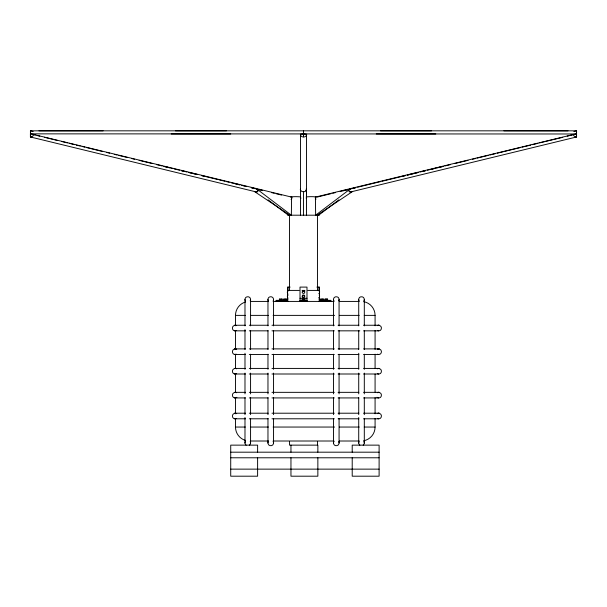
<?xml version="1.0" encoding="UTF-8"?>
<svg xmlns="http://www.w3.org/2000/svg" width="607" height="607" viewBox="0 0 607 607"><rect width="100%" height="100%" fill="white"/><g stroke="black" fill="none" stroke-linecap="round" stroke-linejoin="round"><path stroke-width="0.91" d="M257.065 189.331L256.116 188.466L291.352 215.197L291.603 197.1L31.632 134.003A23.984 20.775 89.9 0 1 30.828 133.859L30.433 133.859L30.426 136.977L257.087 192.131M279.508 301.057L279.508 300.359M285.685 300.359A2.094 1.813 -90 0 0 287.498 298.265L287.498 287.096L290.116 287.096M288.105 290.814L288.105 287.096M300.01 301.057L300.01 300.359L306.99 300.359L306.99 301.057L300.01 301.057L300.01 287.096L306.99 287.096L306.99 301.042M300.488 215.197L300.526 134.238L302.301 134.003A23.984 20.775 89.9 0 0 303.105 133.859L303.887 133.859A24.864 21.495 87.3 0 0 304.714 134.018L306.52 134.284L306.512 197.1A15.433 3.187 -0.7 0 0 306.133 197.093M303.5 215.197L303.5 191.463L304.926 191.713L306.133 190.477M327.492 301.057L327.492 300.359M575.451 136.856A2.997 2.595 90 0 0 576.544 136.856L576.567 130.831L30.433 130.831L30.623 133.935M576.559 134.375L576.567 130.831L573.865 131.484M30.433 134.306L30.426 134.435M30.433 133.859L576.567 133.98L576.172 133.859A24.864 21.556 87.3 0 1 575.353 134.018L315.39 197.1L315.648 215.197L350.876 188.466M287.801 293.447L287.346 292.384L287.566 291.064L288.257 290.791M287.346 292.399L287.566 291.079M30.433 134.966L30.54 134.708A5.759 4.985 90 0 0 30.828 133.859M30.487 134.837L30.517 134.777A5.63 4.818 -89 0 0 30.646 134.443M303.5 136.97L303.583 134.777A5.63 4.924 88.9 0 0 303.895 133.859M348.904 190.477C348.266 192.434 351.559 191.713 352.637 191.463L317.15 215.197M359.041 441.684L358.828 442.215A5.493 3.885 0 0 0 358.813 443.687L359.86 445.234M250.19 300.852L250.479 300.154A5.493 3.885 0 0 0 250.479 298.743C250.084 296.079 245.494 296.064 245.084 298.72A5.493 3.885 0 0 0 245.076 300.154L245.532 301.11M273.173 300.852L273.461 300.154A5.493 3.885 0 0 0 273.461 298.743C272.953 296.004 268.484 296.102 268.066 298.72A5.493 3.885 0 0 0 268.059 300.154L268.605 301.216M338.691 300.852L338.979 300.154A5.493 3.885 0 0 0 338.979 298.743C338.615 296.072 333.918 296.095 333.584 298.72A5.493 3.885 0 0 0 333.577 300.154L334.154 301.254M363.927 300.852L364.215 300.154A5.493 3.885 0 0 0 364.208 298.743C363.851 296.072 359.154 296.095 358.813 298.72A5.493 3.885 0 0 0 358.813 300.154L359.041 300.746M245.532 441.319L245.091 442.215A5.493 3.885 0 0 0 245.076 443.687L246.123 445.234M268.605 441.206L268.074 442.215A5.493 3.885 0 0 0 268.059 443.687C268.598 446.395 272.915 446.395 273.461 443.687A5.493 3.885 0 0 0 273.461 442.275L273.173 441.577M334.154 441.175L333.592 442.215A5.493 3.885 0 0 0 333.577 443.687C334.123 446.395 338.433 446.395 338.979 443.687A5.493 3.885 0 0 0 338.979 442.275L338.698 441.6M236.889 397.319L235.903 397.828A5.493 3.885 -90 0 1 234.446 397.835C232.398 397.797 231.115 393.609 234.446 392.433A5.493 3.885 90 0 1 235.835 392.433L236.578 392.737M249.469 445.204L250.479 443.687A5.493 3.885 0 0 0 250.479 442.275L250.205 441.6M363.198 445.204L364.215 443.687A5.493 3.885 0 0 0 364.208 442.275L363.897 441.539M318.66 215.197L338.896 199.84M377.144 413.678L377.986 413.299A5.493 3.885 -90 0 1 379.398 413.299C382.676 414.399 381.484 418.655 379.421 418.693A5.493 3.885 -90 0 1 377.986 418.701L377.516 418.534M377.19 349.329L377.986 348.979A5.493 3.885 -90 0 1 379.398 348.979C382.706 350.118 381.462 354.329 379.421 354.374A5.493 3.885 -90 0 1 377.986 354.382L377.471 354.192M236.601 373.601L235.903 373.904A5.493 3.885 90 0 1 234.446 373.912C232.39 373.897 231.138 369.633 234.446 368.51A5.493 3.885 90 0 1 235.835 368.51L236.578 368.813M377.243 325.656L377.986 325.344A5.493 3.885 -90 0 1 379.398 325.344C382.706 326.483 381.454 330.694 379.421 330.739A5.493 3.885 -90 0 1 377.986 330.747L377.41 330.527M377.266 368.813L377.986 368.51A5.493 3.885 -90 0 1 379.398 368.517C382.706 369.655 381.469 373.866 379.421 373.912A5.493 3.885 -90 0 1 377.986 373.912L377.288 373.624M377.266 392.737L377.986 392.433A5.493 3.885 -90 0 1 379.398 392.433C382.676 393.533 381.484 397.79 379.421 397.835A5.493 3.885 -90 0 1 377.986 397.835L376.917 397.289M303.538 191.486L302.081 191.683L300.92 190.53M236.434 330.527L235.903 330.732A5.493 3.885 90 0 1 234.446 330.747C232.39 330.754 231.138 326.452 234.446 325.344A5.493 3.885 90 0 1 235.835 325.337L236.601 325.656M236.373 354.192L235.903 354.367A5.493 3.885 -90 0 1 234.446 354.382C232.352 354.344 231.176 350.049 234.446 348.979A5.493 3.885 90 0 1 235.835 348.972M236.328 418.534L235.903 418.693A5.493 3.885 90 0 1 234.446 418.701C232.398 418.663 231.115 414.475 234.446 413.299A5.493 3.885 90 0 1 235.835 413.299L236.7 413.678M256.086 191.713L254.363 191.463L289.843 215.197M318.736 293.447L319.419 293.181L319.639 291.853L319.183 290.806M318.736 297.605L319.419 297.331L319.639 296.004L319.183 294.956M288.257 294.956L287.566 295.23L287.346 296.55L287.801 297.605M576.369 133.935L576.559 134.64M352.637 191.463L350.952 191.683M352.06 188.572L355.649 187.7M342.917 190.81L348.41 189.467M402.889 176.197L405.582 175.537M407.373 175.104L418.261 172.456M421.926 171.569L425.583 170.681M430.151 169.573L436.304 168.078M437.184 167.866L442.799 166.5M317.15 197.078L330.952 193.694M332.773 193.269L335.55 192.571M340.155 191.455L348.433 189.445M350.239 189.012L355.793 187.654M357.629 187.206L380.627 181.614M381.962 181.288L405.468 175.575M407.229 175.135L418.344 172.449M420.097 171.993L425.613 170.65M427.449 170.203L430.302 169.543M432.047 169.087L435.826 168.2M437.564 167.744L443.186 166.409M444.916 165.954L450.538 164.618M455.03 163.488L468.02 160.369M472.496 159.231L475.38 158.579M477.087 158.116L488.119 155.43M489.955 154.982L495.471 153.639M497.315 153.184L520.29 147.592M522.134 147.144L530.594 145.156M532.24 144.678L537.931 143.373M539.593 142.888L562.772 137.334M567.173 136.173L573.607 134.602M349.905 192.131L576.567 136.97L576.559 134.777M255.828 191.759C252.019 190.901 258.954 192.98 258.036 190.53M38.985 130.831L103.114 130.809M175.469 130.831L226.479 130.809M380.521 130.809L431.531 130.831M503.886 130.809L568.015 130.831M171.22 133.98L230.736 133.965M376.264 133.965L435.78 133.98M287.733 215.197L319.267 215.197M316.884 287.096L319.502 287.096L319.502 298.265A2.094 1.813 -90 0 0 321.315 300.359M287.741 290.412L299.168 290.412M302.089 290.412L304.919 290.412M307.84 290.412L319.267 290.412M287.498 298.265L287.938 298.265M300.01 298.265L306.99 298.265M319.062 298.265L319.502 298.265M287.43 300.359L276.018 300.359L276.018 301.057L288.302 301.057M319.57 300.359L330.982 300.359L330.982 301.057L318.698 301.057M250.395 301.421L268.377 301.421M273.112 301.421L333.675 301.421M339.359 301.421L359.23 301.421M235.493 325.792L235.493 315.382L245.334 315.382M250.395 315.382L268.377 315.382M273.112 315.382L334.624 315.382M339.359 315.382L359.23 315.382M364.23 315.382L375.08 315.382L375.08 325.792M235.152 325.253L245.539 325.253M249.318 325.253L268.203 325.253M271.982 325.253L334.305 325.253M338.084 325.253L358.858 325.253M363.585 325.253L378.692 325.253M235.152 330.838L245.539 330.838M249.318 330.838L268.203 330.838M271.982 330.838L334.305 330.838M338.084 330.838L359.807 330.838M363.585 330.838L378.692 330.838M235.152 348.888L245.539 348.888M249.318 348.888L268.203 348.888M271.982 348.888L334.305 348.888M338.084 348.888L358.858 348.888M363.585 348.888L378.692 348.888M235.152 354.473L245.539 354.473M249.318 354.473L268.203 354.473M271.982 354.473L334.305 354.473M338.084 354.473L358.858 354.473M363.585 354.473L378.692 354.473M235.152 368.419L245.539 368.419M249.318 368.419L268.203 368.419M271.982 368.419L334.305 368.419M338.084 368.419L358.858 368.419M363.585 368.419L378.692 368.419M235.152 374.003L245.539 374.003M249.318 374.003L268.203 374.003M271.982 374.003L334.305 374.003M338.084 374.003L359.807 374.003M363.585 374.003L378.692 374.003M235.152 392.342L245.539 392.342M249.318 392.342L268.203 392.342M271.982 392.342L334.305 392.342M338.084 392.342L358.858 392.342M363.585 392.342L378.692 392.342M235.152 397.926L245.539 397.926M249.318 397.926L268.203 397.926M271.982 397.926L334.305 397.926M338.084 397.926L358.858 397.926M363.585 397.926L378.692 397.926M235.152 413.208L245.539 413.208M249.318 413.208L268.203 413.208M271.982 413.208L334.305 413.208M338.084 413.208L358.858 413.208M363.585 413.208L378.692 413.208M235.152 418.792L245.539 418.792M249.318 418.792L268.203 418.792M271.982 418.792L334.305 418.792M338.084 418.792L358.858 418.792M363.585 418.792L378.692 418.792M235.493 418.534L235.493 427.047L245.334 427.047M250.395 427.047L268.377 427.047M273.112 427.047L334.624 427.047M339.359 427.047L359.23 427.047M364.23 427.047L375.08 427.047L375.08 418.534M250.395 441.008L268.377 441.008M273.112 441.008L333.675 441.008M339.359 441.008L359.23 441.008M230.721 452.185L379.109 452.185M230.721 457.784L379.109 457.784M230.721 469.135L379.109 469.135M33.135 131.484L30.433 130.831L30.433 136.416M164.201 166.5L169.816 167.866M170.696 168.078L172.456 168.503M174.217 168.936L176.849 169.573M181.417 170.681L185.074 171.569M196.934 174.452L188.739 172.456L197.002 174.459M201.418 175.537L204.111 176.197M33.377 134.602L35.214 135.05M37.057 135.498L39.812 136.173M44.41 137.288L57.278 140.422M61.876 141.545L67.392 142.888M69.228 143.335L74.744 144.678M76.406 145.156L80.261 146.021M82.097 146.469L84.859 147.144M86.695 147.592L102.545 151.515M106.915 152.516L109.677 153.184M114.26 154.36L117.03 154.982M118.866 155.43L127.144 157.441M131.734 158.564L134.496 159.231M139.094 160.354L151.962 163.488M156.553 164.611L162.069 165.954M163.913 166.401L169.429 167.744M176.781 169.535L179.535 170.203M181.379 170.65L186.888 171.993M201.6 175.582L217.223 179.384M219.066 179.831L225.038 181.288M226.419 181.622L229.173 182.297M231.214 182.79L239.287 184.763M243.885 185.879L246.639 186.554M251.237 187.669L256.753 189.012M258.59 189.46L262.27 190.355L258.59 189.467M271.458 192.594L274.22 193.269M276.056 193.716L281.572 195.059M235.622 183.86L239.932 184.915M241.662 185.332L244.242 185.962M251.351 187.7L254.94 188.572M234.431 330.739L234.446 330.747A5.493 3.885 -90 0 0 235.857 330.747M234.431 354.374L234.446 354.382A5.493 3.885 90 0 0 235.835 354.382M234.431 373.912L234.446 373.912A5.493 3.885 -90 0 0 235.857 373.912M234.431 397.835L234.446 397.835A5.493 3.885 90 0 0 235.622 397.889M234.431 418.693L234.446 418.701A5.493 3.885 -90 0 0 235.857 418.701M236.662 349.329L235.903 348.987A5.493 3.885 -90 0 0 234.446 348.979M268.097 199.84L288.34 215.197M576.346 134.443A5.759 4.985 -90 0 0 576.453 134.708L576.567 134.966M576.536 134.906L576.483 134.777A5.63 4.818 89 0 1 576.164 133.859M303.5 134.966L303.394 134.708A5.759 4.985 90 0 1 303.098 133.859M315.678 198.641L315.541 198.246A2.929 1.829 89.1 0 1 315.443 197.541L315.39 197.1A15.433 1.745 -10 0 1 315.974 197.085M300.571 189.331L300.488 188.466M315.412 197.548L315.39 197.1M33.575 134.261A2.997 2.595 -90 0 1 30.449 136.856L30.426 136.143M375.08 330.519L375.08 349.45M375.08 354.177L375.08 368.373M375.08 374.056L375.08 392.031M375.08 397.714L375.08 413.799M364.306 299.448L364.306 325.883M364.306 330.61L364.306 349.495M364.306 354.215L364.306 369.322M364.306 373.1L364.306 393.875M364.306 397.653L364.306 414.649M364.306 418.428L364.306 442.981M358.722 299.448L358.722 325.883M358.722 330.61L358.722 349.495M358.722 353.274L358.722 369.322M358.722 373.1L358.722 393.875M358.722 397.653L358.722 414.649M358.722 417.487L358.722 442.981M352.212 452.185L352.212 445.136L379.109 445.136L379.109 476.192L352.212 476.192L352.212 457.784M339.07 299.448L339.07 325.883M339.07 330.61L339.07 349.495M339.07 354.215L339.07 369.322M339.07 373.1L339.07 393.875M339.07 397.653L339.07 414.649M339.07 418.428L339.07 442.981M333.486 299.448L333.486 325.883M333.486 330.61L333.486 349.495M333.486 354.215L333.486 369.322M333.486 373.1L333.486 393.875M333.486 397.653L333.486 414.649M333.486 418.428L333.486 442.981M326.672 299.046L326.672 300.442M325.306 299.046L325.306 300.442M322.423 299.046L322.423 300.442M321.057 299.046L321.057 300.442M318.895 287.096L318.895 290.814M317.856 452.185L317.856 445.136L289.539 445.136L289.539 441.441M317.856 457.784L317.856 476.192L290.958 476.192L290.958 457.784M317.453 215.629L317.453 290.358M317.453 441.441L317.453 445.136M306.512 188.466L306.512 215.197M304.411 299.046L304.411 300.442M303.932 299.046L303.932 300.442M303.5 130.831L303.5 133.98M303.037 299.046L303.037 300.442M302.567 299.046L302.567 300.442M290.958 445.136L290.958 452.185M289.539 215.629L289.539 290.358M285.457 299.046L285.457 300.442M284.091 299.046L284.091 300.442M281.208 299.046L281.208 300.442M279.842 299.046L279.842 300.442M273.552 299.448L273.552 325.883M273.552 330.61L273.552 349.495M273.552 354.215L273.552 369.322M273.552 373.1L273.552 393.875M273.552 397.653L273.552 414.649M273.552 418.428L273.552 442.981M267.968 299.448L267.968 325.883M267.968 330.61L267.968 349.495M267.968 354.215L267.968 369.322M267.968 373.1L267.968 393.875M267.968 397.653L267.968 414.649M267.968 418.428L267.968 442.981M257.611 452.185L257.611 445.136L230.721 445.136L230.721 476.192L257.611 476.192L257.611 457.784M250.57 299.448L250.57 325.883M250.57 330.61L250.57 349.495M250.57 354.215L250.57 369.322M250.57 373.1L250.57 393.875M250.57 397.653L250.57 414.649M250.57 418.428L250.57 442.981M244.985 299.448L244.985 325.883M244.985 329.662L244.985 349.495M244.985 353.274L244.985 369.322M244.985 373.1L244.985 393.875M244.985 397.653L244.985 414.649M244.985 417.487L244.985 442.981M235.493 330.519L235.493 349.45M235.493 354.177L235.493 368.373M235.493 374.056L235.493 392.031M235.493 397.714L235.493 413.799M303.212 297.013A0.782 0.782 0 0 1 302.749 296.542M303.834 295.579A0.782 0.782 0 0 1 304.19 295.943M302.817 291.663A0.782 0.782 0 0 1 303.227 291.337M303.834 291.368A0.782 0.782 0 0 1 304.153 291.663M321.315 301.057A2.792 2.42 -90 0 1 318.986 299.031M245.607 440.47A13.961 13.961 0 0 1 235.493 427.047M235.493 315.382A13.961 13.961 0 0 1 245.607 301.96M363.661 301.656A13.961 13.961 0 0 1 375.08 315.382M375.08 427.047A13.961 13.961 0 0 1 363.661 440.773M377.986 368.517A5.493 3.885 90 0 1 379.398 368.517M234.446 368.517A5.493 3.885 -90 0 1 235.857 368.517M377.986 325.344A5.493 3.885 90 0 1 379.398 325.344M234.446 325.344A5.493 3.885 -90 0 1 235.857 325.344M377.986 348.979A5.493 3.885 90 0 1 379.398 348.979M378.009 392.433A5.493 3.885 90 0 1 379.398 392.433M234.446 392.433A5.493 3.885 -90 0 1 235.857 392.433M377.986 413.299A5.493 3.885 90 0 1 379.398 413.299M234.446 413.299A5.493 3.885 -90 0 1 235.857 413.299M288.014 299.031A2.792 2.42 -90 0 1 285.685 301.057M290.965 196.949A16.154 3.422 7.3 0 1 300.382 196.865M306.618 196.865A16.154 3.422 -7.3 0 1 316.035 196.949M306.603 197.1A3.096 2.982 -5.1 0 1 306.232 198.39M300.359 134.261A2.997 2.595 -90 0 0 303.477 136.856A3.012 2.61 90 0 0 306.694 134.306M315.974 199.202A2.929 1.684 86.4 0 1 315.784 198.876M576.536 136.856A3.012 2.603 90 0 1 573.372 134.306M290.973 197.047A15.425 1.904 9.7 0 1 291.565 197.055M291.944 197.047A2.989 1.988 -90 0 1 291.094 199.574M31.549 136.871A3.012 2.603 -90 0 1 30.456 136.856M306.323 188.716A9.158 3.794 -46.2 0 1 305.951 190.56M300.526 190.386A6.442 3.027 38.7 0 1 300.351 189.202M348.752 190.408A9.158 7.109 -2.7 0 1 350.649 188.519M256.852 189.467A6.442 4.59 10.8 0 1 257.892 190.575M302.567 291.079L302.119 292.399L303.037 293.447L304.411 293.181L304.858 291.853L303.932 290.806L302.567 291.079M302.567 295.23L302.119 296.55L303.037 297.605L304.411 297.331L304.858 296.004L303.932 294.956L302.567 295.23M282.134 299.046L279.395 299.046L279.395 300.442L282.134 300.442L282.134 299.046M286.383 299.046L283.644 299.046L283.644 300.442L286.383 300.442L286.383 299.046M304.858 299.046L302.119 299.046L302.119 300.442L304.858 300.442L304.858 299.046M323.341 299.046L320.602 299.046L320.602 300.442L323.341 300.442L323.341 299.046M327.598 299.046L324.859 299.046L324.859 300.442L327.598 300.442L327.598 299.046M300.571 197.063A2.989 2.929 -89.9 0 0 300.829 198.345A3.043 2.982 -89.9 0 1 300.533 197.1"/></g></svg>
